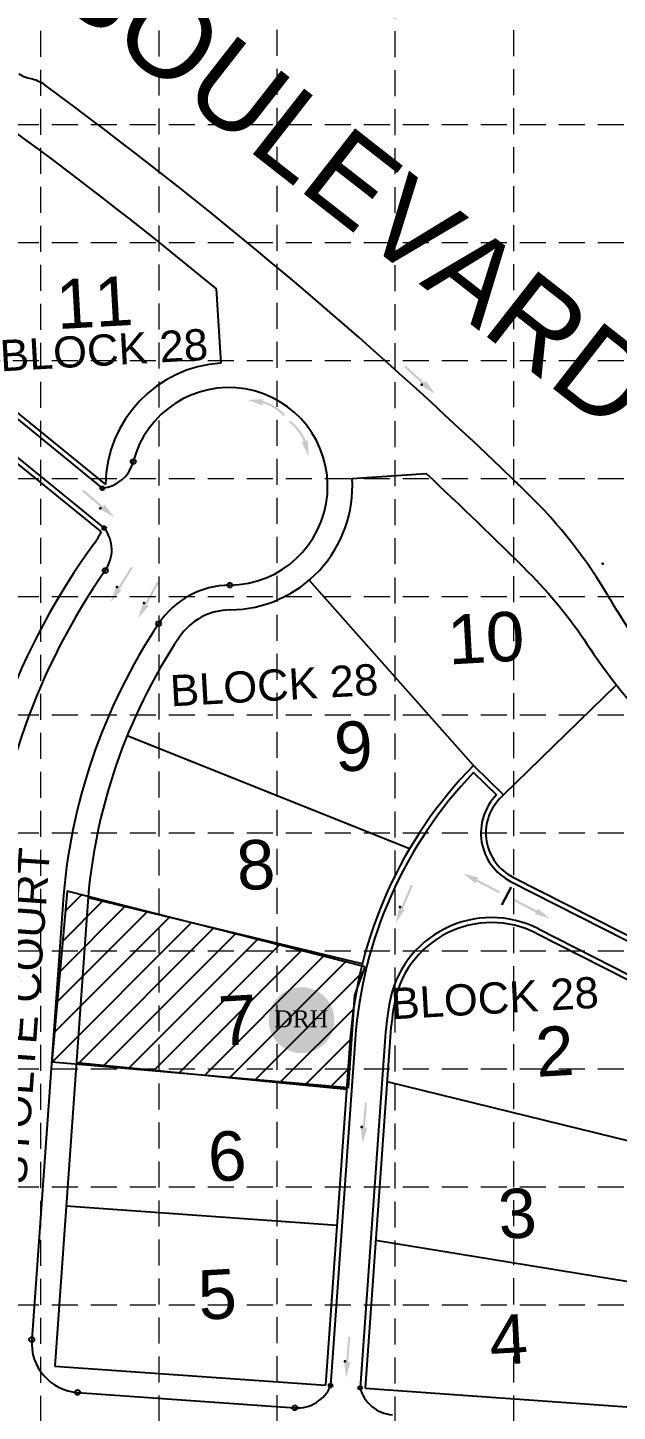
# Model space of a CAD drawing. Header units: feet. Extents: x 7707 to 9528, y 2602 to 5512.
# Drawn here: x 8976 to 9203, y 4470 to 5003 of the extents above; entities that cross this region are included whole.
import ezdxf
from ezdxf.enums import TextEntityAlignment as Align

# ---------------------------------------------------------------- set-up
doc = ezdxf.new("R2010")
doc.units = ezdxf.units.FT
doc.header["$LTSCALE"] = 0.4
doc.header["$MEASUREMENT"] = 0
doc.linetypes.add('HIDDEN', pattern=[0.375, 0.25, -0.125])
for name, color, linetype in [('1 LOT NUMBER', 7, 'Continuous'), ('BASE', 7, 'Continuous'), ('grid', 254, 'HIDDEN'), ('LEGEND', 7, 'Continuous'), ('LOT NUM', 7, 'Continuous'), ('LOTLINE', 7, 'Continuous'), ('PAVING', 7, 'Continuous'), ('ROW', 7, 'Continuous'), ('SODDED LOT', 2, 'Continuous')]:
    doc.layers.add(name, color=color, linetype=linetype)
doc.styles.add('DRHorton', font='dutcheb.ttf')
doc.styles.get("Standard").update_dxf_attribs({"font": 'ARIAL.TTF'})

# ---------------------------------------------------------------- blocks, each defined once
blk = doc.blocks.new('DRHorton')
h = blk.add_hatch(color=1)
h.paths.add_polyline_path([(78.69822540696084, 25.78470422915278, 1), (40.43404856909645, 25.78470422915278, 1)])
h.paths.add_polyline_path([(42.32948281545312, 17.90510793809595), (76.50029822822269, 17.90510793809595), (76.50029822822269, 34.86907338622756), (42.32948281545312, 34.86907338622756)], flags=24)
at = {"layer": 'BASE', "color": 176, "style": 'DRHorton'}
blk.add_text('DRH', height=9.814143575853077, dxfattribs=at).set_placement((59.39083912051757, 21.64263810623019), align=Align.CENTER)

msp = doc.modelspace()

# ---------------------------------------------------------------- hatches: boundary and pattern name
at = {"layer": 'PAVING', "linetype": 'Continuous', "lineweight": 30}
h = msp.add_hatch(color=256, dxfattribs=at)
edge = h.paths.add_edge_path()
edge.add_line((9128.593857817408, 4866.586318816746), (9128.586291293192, 4865.80854887773))
edge.add_line((9128.586291293193, 4865.808548877729), (9121.186380477153, 4872.615988775292))
edge.add_line((9121.186380477151, 4872.615988775293), (9120.636074568169, 4872.012071308592))
edge.add_line((9120.636074568169, 4872.012071308591), (9128.03285488519, 4865.207283127761))
edge.add_line((9128.03285488519, 4865.207283127762), (9127.33678069107, 4865.202718977074))
edge.add_line((9127.33678069107, 4865.202718977074), (9127.33517414728, 4865.202072149057))
edge.add_ellipse((9127.678816784255, 4864.824911850712), major_axis=(-0.391519021418522, 0.3601900451696758), ratio=0.285714285714286, start_angle=342.8173277777778, end_angle=484.7269333333335)
edge.add_line((9127.817271352293, 4864.527786647111), (9127.816665844919, 4864.528853846355))
edge.add_line((9127.816665844919, 4864.528853846356), (9132.554625333354, 4861.63597607309))
edge.add_line((9132.554625333354, 4861.63597607309), (9129.30895261609, 4866.145492022678))
edge.add_line((9129.30895261609, 4866.145492022677), (9129.310541018389, 4866.145206475332))
edge.add_ellipse((9128.99790965322, 4866.265371458012), major_axis=(-0.391519021418522, 0.3601900451696758), ratio=0.2857142857142858, start_angle=234.1684722222222, end_angle=374.4967194444445)
edge.add_line((9128.593094561893, 4866.586091811674), (9128.593857817405, 4866.586318816744))
edge.add_line((9128.593857817408, 4866.586318816746), (9128.593857817408, 4866.586318816746))
h = msp.add_hatch(color=256, dxfattribs=at)
edge = h.paths.add_edge_path()
edge.add_line((9065.614702159226, 4857.501292081153), (9060.364593074759, 4859.321210499172))
edge.add_line((9060.364593074757, 4859.321210499171), (9065.901672107097, 4859.6797255479))
edge.add_line((9065.901672107097, 4859.6797255479), (9065.901822044325, 4859.680748799899))
edge.add_ellipse((9066.185967014613, 4859.517302524217), major_axis=(0.5274407796365105, -0.06949981277997615), ratio=0.285714285714286, start_angle=-17.182672222222322, end_angle=124.7269333333333, ccw=False)
edge.add_line((9066.684000760542, 4859.406385759201), (9066.683824221902, 4859.403738488867))
edge.add_line((9066.683824221902, 4859.403738488867), (9066.119143363374, 4858.998886054102))
edge.add_line((9066.119143363376, 4858.998886054102), (9066.125957825097, 4859.006837025576))
edge.add_arc((9060.858624237422, 4840.326765582291), 19.4085000000007, 403.844547454051, 434.25281689849544, ccw=False)
edge.add_line((9074.856458524308, 4853.771114071238), (9074.267220368294, 4853.205174719521))
edge.add_arc((9060.858624237422, 4840.326765582291), 18.59150000000069, 403.844547454051, 433.9203530096067)
edge.add_line((9066.007974108243, 4858.190921542142), (9066.008526447251, 4858.189690122377))
edge.add_line((9066.008526447253, 4858.189690122377), (9066.44932652362, 4857.552624170159))
edge.add_line((9066.449326523618, 4857.552624170159), (9066.450877527684, 4857.550711327554))
edge.add_ellipse((9065.935258703577, 4857.580275150152), major_axis=(0.5274407796365105, -0.06949981277997615), ratio=0.2857142857142858, start_angle=-125.83152777777792, end_angle=14.496719444444523, ccw=False)
edge.add_line((9065.610393883535, 4857.498783989768), (9065.613290714358, 4857.501069102795))
h = msp.add_hatch(color=256, dxfattribs=at)
edge = h.paths.add_edge_path()
edge.add_line((9081.504624441615, 4842.646264714178), (9083.868386756167, 4837.61734817472))
edge.add_line((9083.868386756165, 4837.617348174721), (9083.640685886056, 4843.161501238578))
edge.add_line((9083.640685886056, 4843.161501238579), (9083.641649274548, 4843.161640353118))
edge.add_ellipse((9083.449139225939, 4843.426957013657), major_axis=(-0.1247542729698816, 0.5171657097834076), ratio=0.285714285714286, start_angle=235.2730666666667, end_angle=377.1826722222223)
edge.add_line((9083.28630140377, 4843.910510510716), (9083.283616065846, 4843.91022662615))
edge.add_line((9083.283616065846, 4843.910226626151), (9082.94072194523, 4843.305952158156))
edge.add_line((9082.94072194523, 4843.305952158156), (9082.947852857618, 4843.313431223306))
edge.add_arc((9064.927695307526, 4836.10483953561), 19.40850000000069, 381.8028585398148, 412.2111279842592)
edge.add_line((9076.820323492004, 4851.442872848), (9076.319703731302, 4850.797219060027))
edge.add_arc((9064.927695307526, 4836.10483953561), 18.59150000000067, 382.1353224287037, 412.21112798425924, ccw=False)
edge.add_line((9082.148936971957, 4843.110031023738), (9082.147691818922, 4843.110619079368))
edge.add_line((9082.147691818922, 4843.110619079369), (9081.46780440484, 4843.48170551293))
edge.add_line((9081.467804404838, 4843.48170551293), (9081.465575197844, 4843.48292411972))
edge.add_ellipse((9081.549369174145, 4842.973301356375), major_axis=(-0.1247542729698816, 0.5171657097834076), ratio=0.2857142857142858, start_angle=345.5032805555555, end_angle=485.8315277777779)
edge.add_line((9081.502604302797, 4842.641652435355), (9081.504571060299, 4842.644774159359))
h = msp.add_hatch(color=256, dxfattribs=at)
edge = h.paths.add_edge_path()
edge.add_line((9005.013152023, 4819.069167872814), (9005.036396390422, 4818.291852392619))
edge.add_line((9005.03639639042, 4818.29185239262), (8997.37065263115, 4824.798436131822))
edge.add_line((8997.37065263115, 4824.798436131821), (8996.84492597214, 4824.173166916466))
edge.add_line((8996.84492597214, 4824.173166916466), (9004.507627376799, 4817.669066683317))
edge.add_line((9004.507627376803, 4817.669066683318), (9003.81190647653, 4817.636325939226))
edge.add_line((9003.811906476529, 4817.636325939226), (9003.81051957869, 4817.635889409014))
edge.add_ellipse((9004.168940862015, 4817.272744388552), major_axis=(-0.4055822387364496, 0.3442775441063443), ratio=0.2857142857142858, start_angle=342.8173277777778, end_angle=484.7269333333335)
edge.add_line((9004.319143368179, 4816.981381644484), (9004.31842016045, 4816.98226236038))
edge.add_line((9004.318420160453, 4816.982262360381), (9009.168411455981, 4814.281134978163))
edge.add_line((9009.168411455981, 4814.281134978162), (9005.745207402157, 4818.657318873169))
edge.add_line((9005.745207402155, 4818.657318873171), (9005.746672081597, 4818.657109069754))
edge.add_ellipse((9005.429494034373, 4818.764701201533), major_axis=(-0.4055822387364496, 0.3442775441063443), ratio=0.2857142857142856, start_angle=234.1684722222222, end_angle=374.4967194444445)
edge.add_line((9005.012201553654, 4819.069009857078), (9005.013152023, 4819.069167872814))
edge.add_line((9005.013152023, 4819.069167872814), (9005.013152023, 4819.069167872814))
h = msp.add_hatch(color=256, dxfattribs=at)
edge = h.paths.add_edge_path()
edge.add_line((9011.784907435525, 4786.448460994301), (9011.019984276765, 4786.308248825036))
edge.add_line((9011.019984276762, 4786.308248825037), (9016.295328582128, 4794.867978784426))
edge.add_line((9016.295328582128, 4794.867978784427), (9015.5978952686, 4795.293529955636))
edge.add_line((9015.5978952686, 4795.293529955636), (9010.324508558457, 4786.736978426982))
edge.add_line((9010.324508558459, 4786.736978426983), (9010.187213870315, 4787.419606252827))
edge.add_line((9010.187213870313, 4787.419606252826), (9010.186565060663, 4787.421041276116))
edge.add_ellipse((9009.881671882617, 4787.011919888651), major_axis=(0.2791243353528864, 0.4528947183494862), ratio=0.285714285714286, start_angle=342.8173277777778, end_angle=484.7269333333335)
edge.add_line((9009.616314699568, 4786.819465680172), (9009.617100688447, 4786.820260841638))
edge.add_line((9009.617100688449, 4786.820260841638), (9007.678875037365, 4781.618279450818))
edge.add_line((9007.678875037365, 4781.618279450817), (9011.48811702564, 4785.662700161088))
edge.add_line((9011.48811702564, 4785.662700161089), (9011.488289569317, 4785.661186173875))
edge.add_ellipse((9011.546781272238, 4785.990969007418), major_axis=(0.2791243353528864, 0.4528947183494862), ratio=0.2857142857142858, start_angle=234.1684722222222, end_angle=374.4967194444445)
edge.add_line((9011.784627218209, 4786.449407789247), (9011.784907435524, 4786.448460994303))
edge.add_line((9011.784907435525, 4786.448460994301), (9011.784907435525, 4786.448460994301))
h = msp.add_hatch(color=256, dxfattribs=at)
edge = h.paths.add_edge_path()
edge.add_line((9022.183392990357, 4780.412513133469), (9021.425364804927, 4780.237961668076))
edge.add_line((9021.425364804927, 4780.237961668076), (9026.312371291446, 4789.025616641769))
edge.add_line((9026.312371291446, 4789.025616641769), (9025.596538809768, 4789.419307591925))
edge.add_line((9025.59653880977, 4789.419307591925), (9020.711513180619, 4780.635230261537))
edge.add_line((9020.711513180617, 4780.635230261538), (9020.54386393948, 4781.311066899635))
edge.add_line((9020.543863939482, 4781.311066899634), (9020.543016632764, 4781.312431767706))
edge.add_ellipse((9020.25674080532, 4780.890073707797), major_axis=(0.2585735645806706, 0.4649341398823265), ratio=0.2857142857142858, start_angle=342.8173277777778, end_angle=484.7269333333335)
edge.add_line((9020.000263577427, 4780.685935281796), (9020.000886233494, 4780.686919424456))
edge.add_line((9020.000886233494, 4780.686919424455), (9018.297611450684, 4775.403304199496))
edge.add_line((9018.297611450684, 4775.403304199497), (9021.921880681139, 4779.614258631412))
edge.add_line((9021.92188068114, 4779.614258631411), (9021.922205749475, 4779.612604021226))
edge.add_ellipse((9021.965878133491, 4779.944674387711), major_axis=(0.2585735645806706, 0.4649341398823265), ratio=0.2857142857142855, start_angle=234.1684722222222, end_angle=374.4967194444445)
edge.add_line((9022.182966529499, 4780.413299461701), (9022.183392990359, 4780.412513133469))
edge.add_line((9022.183392990357, 4780.412513133469), (9022.183392990357, 4780.412513133469))
h = msp.add_hatch(color=256, dxfattribs=at)
edge = h.paths.add_edge_path()
edge.add_line((9148.433442459122, 4673.620358194352), (9148.197018658271, 4674.278275999028))
edge.add_line((9148.197018658271, 4674.27827599903), (9157.12663354784, 4669.656300510098))
edge.add_line((9157.126633547841, 4669.656300510098), (9157.50335898103, 4670.381303112606))
edge.add_line((9157.50335898103, 4670.381303112605), (9148.573785176846, 4675.003364257781))
edge.add_line((9148.573785176844, 4675.00336425778), (9149.3020276828, 4675.275912200722))
edge.add_line((9149.3020276828, 4675.275912200723), (9149.304151353157, 4675.276532097192))
edge.add_ellipse((9148.864212187838, 4675.547069259923), major_axis=(0.4724708674494326, -0.2445308072930489), ratio=0.2857142857142859, start_angle=345.5032805555555, end_angle=485.8315277777779)
edge.add_line((9148.644269149401, 4675.799661941364), (9148.643862549383, 4675.797694001997))
edge.add_line((9148.643862549381, 4675.797694001998), (9143.29474936829, 4677.304942076106))
edge.add_line((9143.294749368291, 4677.304942076105), (9147.636206260242, 4673.841655882838))
edge.add_line((9147.636206260242, 4673.841655882839), (9147.635883775272, 4673.842863399837))
edge.add_ellipse((9147.962455498984, 4673.814508995791), major_axis=(0.4724708674494326, -0.2445308072930489), ratio=0.285714285714286, start_angle=235.2730666666667, end_angle=377.1826722222223)
edge.add_line((9148.434478664842, 4673.620771273245), (9148.433442459123, 4673.620358194353))
edge.add_line((9148.433442459122, 4673.620358194352), (9148.433442459122, 4673.620358194352))
edge.add_line((9148.433442459122, 4673.620358194352), (9148.433442459122, 4673.620358194352))
h = msp.add_hatch(color=256, dxfattribs=at)
edge = h.paths.add_edge_path()
edge.add_line((9120.765475357835, 4663.615658482946), (9120.030025076278, 4663.362573499181))
edge.add_line((9120.030025076278, 4663.362573499182), (9123.96838352467, 4672.613993101493))
edge.add_line((9123.96838352467, 4672.613993101493), (9123.215070206343, 4672.930423894808))
edge.add_line((9123.215070206345, 4672.930423894808), (9119.278210947494, 4663.682799494164))
edge.add_line((9119.278210947497, 4663.682799494165), (9119.040823195935, 4664.337113395312))
edge.add_line((9119.040823195934, 4664.337113395311), (9119.039809011036, 4664.338473743736))
edge.add_ellipse((9118.799405335487, 4663.888422398188), major_axis=(0.2083891345515914, 0.4894874549984486), ratio=0.285714285714286, start_angle=342.8173277777778, end_angle=484.7269333333335)
edge.add_line((9118.565750813636, 4663.658512386244), (9118.566560621943, 4663.6595091579))
edge.add_line((9118.56656062194, 4663.6595091579), (9117.426123620811, 4658.226497939138))
edge.add_line((9117.426123620813, 4658.226497939138), (9120.5893177509, 4662.794306924025))
edge.add_line((9120.589317750899, 4662.794306924025), (9120.589657012079, 4662.792657502061))
edge.add_ellipse((9120.598263693133, 4663.127476727208), major_axis=(0.2083891345515914, 0.4894874549984486), ratio=0.2857142857142856, start_angle=234.1684722222222, end_angle=374.4967194444445)
edge.add_line((9120.765009347102, 4663.616284131271), (9120.765475357835, 4663.615658482947))
edge.add_line((9120.765475357835, 4663.615658482946), (9120.765475357835, 4663.615658482946))
h = msp.add_hatch(color=256, dxfattribs=at)
edge = h.paths.add_edge_path()
edge.add_line((9170.76341923658, 4662.01937169922), (9171.43743557353, 4662.204348114507))
edge.add_line((9171.43743557353, 4662.204348114507), (9162.522036967352, 4666.853326233514))
edge.add_line((9162.522036967348, 4666.853326233513), (9162.89880348592, 4667.578414492266))
edge.add_line((9162.898803485921, 4667.578414492265), (9171.8142020921, 4662.929436373258))
edge.add_line((9171.814202092102, 4662.929436373257), (9171.618460317097, 4663.682054389975))
edge.add_line((9171.618460317095, 4663.682054389976), (9171.617880729116, 4663.684021290743))
edge.add_ellipse((9172.092167001312, 4663.479596836227), major_axis=(-0.4717108163876607, 0.2459937844879374), ratio=0.2857142857142856, start_angle=-125.83152777777792, end_angle=14.496719444444523, ccw=False)
edge.add_line((9172.425290473766, 4663.444858457209), (9172.423758875608, 4663.443297725872))
edge.add_line((9172.423758875608, 4663.443297725873), (9176.73224542461, 4659.933240261447))
edge.add_line((9176.73224542461, 4659.933240261447), (9171.40272627032, 4661.494518518207))
edge.add_line((9171.40272627032, 4661.494518518208), (9171.403962775492, 4661.494783757077))
edge.add_ellipse((9171.193009901, 4661.745686024307), major_axis=(-0.4717108163876607, 0.2459937844879374), ratio=0.2857142857142857, start_angle=-17.182672222222322, end_angle=124.7269333333333, ccw=False)
edge.add_line((9170.763115820697, 4662.020515524111), (9170.763419236579, 4662.01937169922))
edge.add_line((9170.76341923658, 4662.01937169922), (9170.76341923658, 4662.01937169922))
edge.add_line((9170.76341923658, 4662.01937169922), (9170.76341923658, 4662.01937169922))
h = msp.add_hatch(color=256, dxfattribs=at)
edge = h.paths.add_edge_path()
edge.add_line((9106.149317022586, 4579.647296704148), (9105.532256428138, 4579.173938931524))
edge.add_line((9105.532256428136, 4579.173938931524), (9106.330920259279, 4589.196989397229))
edge.add_line((9106.330920259283, 4589.196989397227), (9105.516141663513, 4589.258004422638))
edge.add_line((9105.51614166351, 4589.258004422638), (9104.717633113189, 4579.238959002236))
edge.add_line((9104.717633113189, 4579.238959002236), (9104.284854624362, 4579.78418052548))
edge.add_line((9104.284854624364, 4579.784180525479), (9104.283497107166, 4579.785121141147))
edge.add_ellipse((9104.19835317271, 4579.282039983409), major_axis=(0.04226873080411221, 0.5303181633663223), ratio=0.285714285714286, start_angle=342.8173277777778, end_angle=484.7269333333335)
edge.add_line((9104.049743844203, 4578.989861413598), (9104.05021043569, 4578.991033290366))
edge.add_line((9104.050210435687, 4578.991033290366), (9104.692975501419, 4573.476987012094))
edge.add_line((9104.69297550142, 4573.476987012093), (9106.24299610856, 4578.812580836036))
edge.add_line((9106.242996108558, 4578.812580836036), (9106.243813549563, 4578.811090308827))
edge.add_ellipse((9106.145714654382, 4579.131331772804), major_axis=(0.04226873080411221, 0.5303181633663223), ratio=0.2857142857142856, start_angle=234.1684722222222, end_angle=374.4967194444445)
edge.add_line((9106.14870858464, 4579.647788767883), (9106.149317022586, 4579.647296704149))
edge.add_line((9106.149317022586, 4579.647296704148), (9106.149317022586, 4579.647296704148))
h = msp.add_hatch(color=256, dxfattribs=at)
edge = h.paths.add_edge_path()
edge.add_line((9099.737249136624, 4489.51841441696), (9099.120188542176, 4489.045056644336))
edge.add_line((9099.120188542176, 4489.045056644336), (9099.91885237332, 4499.068107110041))
edge.add_line((9099.91885237332, 4499.068107110039), (9099.10407377755, 4499.12912213545))
edge.add_line((9099.10407377755, 4499.12912213545), (9098.305565227229, 4489.110076715047))
edge.add_line((9098.305565227229, 4489.110076715047), (9097.872786738402, 4489.655298238292))
edge.add_line((9097.872786738404, 4489.655298238291), (9097.871429221206, 4489.656238853959))
edge.add_ellipse((9097.78628528675, 4489.153157696221), major_axis=(0.04226873080411221, 0.5303181633663223), ratio=0.285714285714286, start_angle=342.8173277777778, end_angle=484.7269333333335)
edge.add_line((9097.637675958244, 4488.860979126408), (9097.63814254973, 4488.862151003176))
edge.add_line((9097.638142549727, 4488.862151003177), (9098.280907615459, 4483.348104724906))
edge.add_line((9098.280907615457, 4483.348104724906), (9099.830928222596, 4488.683698548849))
edge.add_line((9099.830928222598, 4488.683698548848), (9099.831745663603, 4488.682208021639))
edge.add_ellipse((9099.733646768422, 4489.002449485617), major_axis=(0.04226873080411221, 0.5303181633663223), ratio=0.2857142857142856, start_angle=234.1684722222222, end_angle=374.4967194444445)
edge.add_line((9099.736640698677, 4489.518906480693), (9099.737249136622, 4489.518414416959))
edge.add_line((9099.737249136624, 4489.51841441696), (9099.737249136624, 4489.51841441696))
at = {"layer": 'SODDED LOT'}
h = msp.add_hatch(dxfattribs=at)
h.set_pattern_fill('ANSI31', color=256, scale=60, style=0)
h.set_pattern_definition([(45, (0, 0), (-5.303300858899106, 5.303300858899107), [])])
edge = h.paths.add_edge_path()
edge.add_line((8511.590008137951, 3563.256800619977), (8499.512452998933, 3556.671582073823))
edge.add_line((8499.512452998933, 3556.671582073823), (8500.06143624194, 3482.039084762042))
edge.add_arc((8452.011128836071, 3481.685635332674), 48.05160734353858, -77.10957300983142, 0.4214498601292007, ccw=False)
edge.add_line((8462.73082974125, 3434.845001468462), (8543.979790853962, 3437.04007431718))
edge.add_line((8543.979790853962, 3437.04007431718), (8557.155299777805, 3438.137614150768))
edge.add_line((8557.155299777805, 3438.137614150768), (8553.861413020957, 3544.049908079852))
edge.add_line((8553.861413020957, 3544.049908079852), (8547.273664909626, 3558.866654922541))
edge.add_line((8547.273664909626, 3558.866654922541), (8536.843059499628, 3563.805570536771))
edge.add_line((8536.843059499628, 3563.805570536771), (8511.590008137951, 3563.256800619977))
h.paths.add_polyline_path([(8440.771652435236, 3561.610497688053), (8445.712476219916, 3447.466675462434), (8457.241035414743, 3448.564215296021), (8471.514498123415, 3456.246966857305), (8486.33694407509, 3474.356326382299), (8486.885927318097, 3510.575038613832), (8486.33694407509, 3554.476509225105), (8479.749195963763, 3561.610497688053), (8462.181859199427, 3561.610497688053)])
h.paths.add_polyline_path([(8365.561468892029, 3558.866654922541), (8369.953309433706, 3445.271602613715), (8407.283915934397, 3448.564215296021), (8403.441058635726, 3558.317885005747)])
h.paths.add_polyline_path([(8253.02069154931, 3554.476509225105), (8255.21661182015, 3440.332686999486), (8330.426795363357, 3443.625299681792), (8326.034954821684, 3557.769115088954)])
h.paths.add_polyline_path([(8137.186027449748, 3551.1838965428), (8212.396210992956, 3553.927739308312), (8214.043148020788, 3439.235147165898), (8141.577867991423, 3437.04007431718)])
h.paths.add_polyline_path([(7991.157500905009, 3556.671582073823), (7980.177912252003, 3545.147441094983), (7980.177912252003, 3467.222337919352), (7992.255454689836, 3447.466675462434), (8007.626883884518, 3435.393771385256), (8035.075855517031, 3433.198698536538), (8102.600324462898, 3435.393771385256), (8100.40440419206, 3549.537593610875), (8057.035032823042, 3548.440053777288), (8021.900346593188, 3551.732666459593)])
h.paths.add_polyline_path([(8117.087306762948, 3695.26762029795), (8076.595477364305, 3693.604216674559), (8040.54109845634, 3695.26762029795), (8002.822674026723, 3700.257844805038), (7966.768295118755, 3711.901704261061), (7935.706065476928, 3722.436623422519), (7906.307881356749, 3736.852833614956), (7894.104863929729, 3734.634953025824), (7872.472234044712, 3686.39611157834), (7859.714530543414, 3642.593024490661), (7855.831753425832, 3620.41424587318), (7857.495798947483, 3611.542730335113), (7864.70667980955, 3604.334632057351), (7881.34716042843, 3599.344407550264), (8032.220858146899, 3581.601383292588), (8063.837773863007, 3579.93797285074), (8119.306038358877, 3581.046913145305)])
h.paths.add_polyline_path([(8381.660752093227, 3717.540636816851), (8306.56109424654, 3714.739491734319), (8284.703729625347, 3712.49857157722), (8262.846365004152, 3704.655354436597), (8238.18676372799, 3697.372369039865), (8231.461423698667, 3698.492825709186), (8233.70320794217, 3584.205952244742), (8385.583868168764, 3589.248017484374)])
h.paths.add_polyline_path([(8457.88131476285, 3706.896274593697), (8497.112475518228, 3708.016731263019), (8499.35425976173, 3592.049169385364), (8461.243978426919, 3591.488937641474)])
edge = h.paths.add_edge_path()
edge.add_line((8822.805678434655, 3572.716469485489), (8675.009820346193, 3568.188065924867))
edge.add_line((8675.009820346193, 3568.188065924867), (8664.250724234163, 3560.263368216849))
edge.add_line((8664.250724234163, 3560.263368216849), (8666.51580244772, 3490.073170984094))
edge.add_arc((8704.23792639932, 3491.290485716072), 37.74176056540794, 181.8483264730394, 288.7143174353984)
edge.add_line((8716.347358030598, 3455.54412707433), (8824.504487094826, 3459.506475928338))
edge.add_line((8824.504487094826, 3459.506475928338), (8822.805678434655, 3572.716469485489))
h.paths.add_polyline_path([(8643.768465917186, 3712.109769492364), (8757.984542029903, 3715.37182866651), (8760.432034637095, 3601.199668931427), (8647.84761602878, 3597.93760975728)])
h.paths.add_polyline_path([(8911.360410949394, 3721.080439039725), (9023.128994454917, 3721.895953833262), (9030.471459575307, 3610.985853272324), (8913.807890855402, 3605.277249717568)])
h.paths.add_polyline_path([(9045.156377114905, 3997.540158602387), (9096.553607555274, 4005.695313356211), (9109.606880291652, 3897.231763994342), (9058.209637150103, 3886.630064859908)])
h.paths.add_polyline_path([(8295.910631354724, 4788.162584252108), (8286.08302732003, 4739.043439027708), (8183.182194029697, 4747.711525885587), (8181.447910964752, 4785.851093059649), (8182.604099674715, 4797.408542203488)])
h.paths.add_polyline_path([(8909.107589377658, 4064.130953475064), (8916.700890165775, 4182.07386340777), (8813.315125699493, 4189.080367170418), (8805.137722896725, 4072.305213546867)])
h.paths.add_polyline_path([(9113.5615080028, 4311.817027756697), (9150.81180492189, 4309.334631926433), (9141.706174245875, 4195.144321457423), (9104.869783486076, 4197.626717287687)])
h.paths.add_polyline_path([(8960.4214238489, 4322.574085445784), (8998.913388441131, 4320.091689615519), (8991.463331597552, 4205.901379146511), (8953.385247762242, 4208.383774976775)])
h.paths.add_polyline_path([(8779.948482279626, 4454.801738891434), (8856.87681838507, 4449.174997737695), (8848.433465506525, 4343.204753738124), (8772.912344296521, 4348.831488073407)])
h.paths.add_polyline_path([(9083.677224197818, 4442.560698470206), (9121.901574859272, 4439.902638718786), (9114.256707267217, 4324.609170007192), (9075.36758937638, 4327.26722975861)])
h.paths.add_polyline_path([(8960.023648192317, 4655.593632915163), (8846.29497998628, 4664.290841405122), (8837.856910799961, 4560.362936805763), (8952.613790593678, 4551.327191899807)])
h.paths.add_polyline_path([(9105.683306973518, 4641.386326624304), (8991.086284272009, 4670.518329577351), (8985.15885797593, 4604.84788328262), (9099.261918960212, 4594.972629431106), (9101.7316894428, 4630.523548751329)])
h.paths.add_polyline_path([(8767.14694699498, 4885.327690397593), (8781.980569987903, 4913.500725029284), (8800.52258285258, 4929.070038665661), (8818.32292282338, 4957.243073297352), (8906.582949783493, 4904.603981198383), (8885.074207239759, 4872.723962583821), (8868.01554016284, 4837.878364965112), (8856.890332444033, 4805.256955008741), (8750.088292619243, 4844.55092795213)])
h.paths.add_polyline_path([(8093.948888099399, 4378.376300900247), (8129.700839133336, 4350.006806051955), (8197.518959435616, 4443.58930369824), (8171.350013049615, 4466.432275081459)])
h.paths.add_polyline_path([(7911.816321020243, 4363.194084734345), (8000.022558469353, 4434.797107276534), (8034.357857628706, 4395.445034256594), (8071.653116736453, 4360.235283276974), (7994.398665050246, 4270.583571844825), (7947.335611779664, 4315.853247779505)])
h.paths.add_polyline_path([(8028.995608584258, 4444.43514017238), (8118.817627058724, 4516.821951225254), (8094.447320633125, 4553.71138830483), (8081.914008936056, 4555.799465918102), (7999.751223091885, 4508.469627135248), (7996.966044125999, 4490.372922667415)])
h.paths.add_polyline_path([(8300.439403352866, 4842.915814109001), (8186.598088352709, 4850.525376347237), (8182.791848565309, 4798.296107637667), (8296.979181900362, 4791.032432112639)])
h.paths.add_polyline_path([(8201.652343599624, 5015.054592725328), (8316.592628479266, 4996.896378952184), (8302.444285126654, 4895.45458624244), (8190.098623360806, 4904.952956672849)])
h.paths.add_polyline_path([(8154.454949913957, 4824.022120596721), (8038.856400810747, 4829.299831728335), (8039.134277297581, 4768.467258325807), (8151.954023428892, 4772.911651671293)])
h.paths.add_polyline_path([(8162.031269220085, 4929.25667348497), (8048.419388393903, 4937.785513803323), (8043.030682784775, 4884.816940199946), (8157.540676978751, 4875.839220367507)])
h.paths.add_polyline_path([(8196.797722745567, 5133.791962054742), (8086.063421993308, 5164.327612673396), (8073.335337651316, 5109.29982398744), (8184.706056591974, 5083.217287521442)])

# ---------------------------------------------------------------- linework, layer by layer
at = {"layer": 'grid', "color": 252, "linetype": 'HIDDEN', "lineweight": 0, "ltscale": 100}
for p, q in [((9163.056354817305, 2831.567408183448), (9162.709925091358, 5465.72219267372)), ((8980.91237527472, 2831.368122947017), (8980.91237527472, 5464.704293854418)), ((9026.526396897143, 2831.471369270316), (9026.311634648766, 5464.704293854418)), ((9071.877554332332, 2831.692492508747), (9071.710894022688, 5464.704293854418)), ((9117.241951910139, 2831.147607451137), (9117.11015339661, 5464.704293854418)), ((7755.132372178454, 4965.312440741029), (9480.30422838811, 4965.312440741029)), ((7755.132372178454, 4919.913181367107), (9480.30422838811, 4919.913181367107)), ((7755.132372178454, 4874.513921993061), (9480.30422838811, 4874.513921993061)), ((7755.132372178454, 4829.114662619262), (9480.30422838811, 4829.114662619262)), ((7755.132372178454, 4783.715403245216), (9480.30422838811, 4783.715403245216)), ((7755.132372178454, 4738.316143871418), (9480.30422838811, 4738.316143871418)), ((7755.132372178454, 4692.916884497373), (9480.30422838811, 4692.916884497373)), ((7755.132372178454, 4647.51762512345), (9480.30422838811, 4647.51762512345)), ((7755.132372178454, 4602.118365749528), (9480.30422838811, 4602.118365749528)), ((7755.132372178454, 4556.719106375484), (9480.30422838811, 4556.719106375484)), ((7755.132372178454, 4511.319847001684), (9480.30422838811, 4511.319847001684))]:
    msp.add_line(p, q, dxfattribs=at)
at = {"layer": 'LOTLINE'}
for p, q in [((9147.272073470249, 4718.78322853693), (9084.052913453508, 4790.001998257927)), ((9158.808593591526, 4707.481489459882), (9202.270292205394, 4749.812244799026)), ((9122.697390376587, 4686.725675556765), (9014.051714356629, 4730.139539007328)), ((9104.54202404984, 4642.489038841062), (8999.056282796219, 4667.955035585544)), ((9098.54460069341, 4594.150530622534), (8994.510247736385, 4604.409062735296)), ((9114.00451213822, 4597.264218344018), (9220.679998965245, 4571.039061329702)), ((8990.600199105551, 4549.448022230801), (9094.836667889758, 4542.032246137336)), ((9109.661283094214, 4536.215549884195), (9213.223690007271, 4519.323805977092))]:
    msp.add_line(p, q, dxfattribs=at)
at = {"layer": 'PAVING'}
for p, q in [((8949.136693169487, 4870.385500087998), (9004.533212491458, 4825.389433203489)), ((8947.039464342022, 4857.402185006153), (9005.267406932722, 4810.106282099207)), ((9147.307465884262, 4716.088733987037), (9156.131345824273, 4707.444483032394)), ((9161.596792010521, 4674.204684379356), (9244.17166266914, 4632.191345784688)), ((8989.322869550402, 4665.364802979568), (8977.416242117077, 4498.003898492214)), ((9172.332950734308, 4655.95150569145), (9239.00209738341, 4622.030853927854)), ((9101.826486524813, 4613.507300566911), (9092.349884928935, 4480.303114613338)), ((9113.19774567595, 4612.698310278412), (9103.721144079913, 4479.494124327735)), ((8995.020023558618, 4477.703482760668), (9078.613893810469, 4471.756328781485))]:
    msp.add_line(p, q, dxfattribs=at)
at = {"layer": 'PAVING', "linetype": 'Continuous', "lineweight": 30}
msp.add_line((9161.780503020116, 4671.979001063899), (9158.2429068879, 4665.252366373952), dxfattribs=at)
at = {"layer": 'PAVING'}
for centre, radius in [((9016.433371810352, 4835.64394947863), 0.9500000000000339), ((9004.533212490449, 4825.389433203882), 0.7125000000000254), ((9005.267406932722, 4810.106282099207), 0.7125000000000254), ((9005.678880027132, 4793.763263066518), 0.9500000000000339), ((9053.58828227771, 4788.141341047005), 0.9500000000000339), ((9026.23736677825, 4773.332741895318), 0.9500000000000339), ((8977.416242115954, 4498.003898493274), 0.9500000000000339), ((9092.349884927986, 4480.303114613514), 0.7125000000000254), ((8995.020023558363, 4477.703482760389), 0.9500000000000339), ((9103.721144080568, 4479.494124326378), 0.7125000000000254), ((9078.613893811038, 4471.756328782847), 0.9500000000000339)]:
    msp.add_circle(centre, radius, dxfattribs=at)
for centre, radius, start, end in [((8979.474403729993, 4995.567749605574), 12.82499999998099, 236.948053791217, 258.8333260134417), ((7933.717718336877, 3552.45590483372), 1771.750000000063, 46.05555656900071, 53.72091768011275), ((9053.225592922001, 4826.139610171156), 38.00000000000136, 270.5468653914762, 165.5157304014924), ((9003.096191657378, 4839.089272477586), 13.77500000000049, 275.9880439462876, 345.5157304014924), ((7933.717718336877, 3552.45590483372), 1771.750000000063, 45.84648712455294, 46.05555656900071), ((9035.538229164855, 4687.323573074804), 190.0000000000068, 30.19083237647139, 45.84648584379593), ((8994.389062499158, 4801.655705349171), 13.77500000000049, 325.043520150668, 37.84097653590352), ((9212.010027954117, 4649.522076524196), 251.750000000009, 145.0435201507537, 175.930638481691), ((9053.905635463969, 4754.892855563374), 33.25000000000119, 90.54686539147612, 146.3179990636537), ((9363.993234312602, 4878.418600727027), 190.000000000007, 210.1908323764714, 222.8326135803719), ((9212.010027954117, 4649.522076524196), 223.250000000008, 146.3179990636537, 175.9306384816084), ((9266.709744237192, 4601.776941401953), 165.3000000000059, 136.2477521785753, 175.930638481691), ((9171.074328363879, 4692.832252783237), 20.90000000000074, 135.6411701157414, 243.0334244527599), ((9154.23947223933, 4620.389784192086), 39.90000000000143, 63.03342445267099, 170.6032180387873), ((9266.709744237192, 4601.776941401953), 153.9000000000055, 170.6032180387873, 175.9306384816084), ((8996.368340703602, 4496.655581348035), 19.00000000000068, 175.9306384816084, 265.9306384816084), ((9201.051005450188, 4482.093756179493), 19.00000000000068, 265.9306384816084, 355.9306384816085), ((9079.591423741334, 4485.496600258892), 13.77500000000049, 265.9306384816084, 337.8506258572067), ((9117.086347982577, 4482.82908304543), 13.77500000000049, 194.0106511060098, 265.9306384816084)]:
    msp.add_arc(centre, radius, start, end, dxfattribs=at)
at = {"layer": 'PAVING', "extrusion": (0, 0, -1)}
msp.add_arc((-8974.506928815266, 4970.403356249672), 12.82500000000046, 101.1666739865583, 126.2790850976681, dxfattribs=at)
at = {"layer": 'PAVING', "linetype": 'Continuous', "lineweight": 30}
for p in [(9127.336780691097, 4865.202718977071), (9003.811906476521, 4817.636325939242), (9196.993844742598, 4796.425457473315), (9010.187213870331, 4787.419606252812), (9020.543863939498, 4781.311066899627), (9119.040823195932, 4664.337113395299), (9104.284854624362, 4579.784180525467), (9097.872786738402, 4489.655298238278)]:
    msp.add_point(p, dxfattribs=at)
at = {"layer": 'ROW'}
for p, q in [((8950.334789747269, 4871.860217158392), (9005.731113583679, 4826.864242284069)), ((8945.841558872513, 4855.927436750031), (9004.069541831479, 4808.631515691437)), ((9147.272073470249, 4718.78322853693), (9158.808593591526, 4707.481489459882)), ((9162.458383072735, 4675.898085304445), (9245.076370161672, 4633.862826998133)), ((8998.798915278763, 4664.690605329133), (8986.218114916901, 4487.853669745777)), ((9171.471392038902, 4654.258078019282), (9238.183600272534, 4620.31548503649)), ((9099.931251809106, 4613.642137370889), (9090.454678551127, 4480.437898988484)), ((9115.09294270606, 4612.56347511766), (9105.616364111906, 4479.35933158527)), ((8986.218114916901, 4487.853669745777), (9090.454678551127, 4480.437898988484)), ((9105.616364111906, 4479.35933158527), (9209.85292774613, 4471.943560827978))]:
    msp.add_line(p, q, dxfattribs=at)
at = {"layer": 'ROW', "flags": 128}
for points in [[(8863.141179157341, 5013.224481241681), (8888.990065008351, 5019.175845487011, -0.02826676000837711), (9048.33432924188, 4902.064163300533), (9050.171845710125, 4873.541346721429)], [(9100.627329470859, 4829.193357380373), (9129.150146048494, 4831.030873852245, -0.007765250408980202), (9168.280183261022, 4793.289560415982, -0.05219946999311738), (9191.082520819571, 4765.300185849812, 0.04208660110949595), (9212.466237368693, 4737.94276713931, -0.01122974056055837), (9264.407186735281, 4679.328752282723), (9264.72096215609, 4664.542811945266)]]:
    msp.add_lwpolyline(points, format="xyb", dxfattribs=at)
at = {"layer": 'ROW'}
for centre, radius, start, end in [((9053.225592922001, 4826.139610171156), 47.5000000000017, 93.68607626377928, 179.1259121245507), ((9053.225592922001, 4826.139610171156), 47.5000000000017, 270.546864902331, 3.68605427909284), ((8982.401947337772, 4818.356697724006), 23.75000000000085, 323.672339902333, 335.8276704578816), ((9212.010027954117, 4649.522076524196), 261.2500000000093, 143.672339902333, 175.9306371245557), ((9053.905635463969, 4754.892855563374), 23.75000000000085, 90.54686490233102, 146.3179982356658), ((9212.010027954117, 4649.522076524196), 213.7500000000076, 146.3179982356658, 175.9306371245557), ((9266.709744237192, 4601.776941401953), 167.200000000006, 135.5891649023274, 175.9306371245557), ((9171.074328363879, 4692.832252783237), 19.00000000000068, 136.4053621245511, 243.0334260134413), ((9266.709744237192, 4601.776941401953), 151.0500000000054, 135.5891649023274, 136.4053621245511), ((9154.23947223933, 4620.389784192086), 38.00000000000136, 63.03342323566424, 170.6032176801049), ((9266.709744237192, 4601.776941401953), 152.0000000000054, 170.6032176801049, 175.9306371245557)]:
    msp.add_arc(centre, radius, start, end, dxfattribs=at)
at = {"layer": 'SODDED LOT'}
msp.add_lwpolyline([(9105.683306973518, 4641.386326624304), (8991.086284272009, 4670.518329577351), (8985.15885797593, 4604.84788328262), (9099.261918960212, 4594.972629431106), (9101.7316894428, 4630.523548751329)], close=True, dxfattribs=at)

# ---------------------------------------------------------------- block references
at = {"layer": 'LEGEND', "xscale": 0.6614999999960673, "yscale": 0.6614999999962947, "zscale": 0.6614999999961506}
msp.add_blockref('DRHorton', (9041.761287697464, 4603.800865559473), dxfattribs=at)

# ---------------------------------------------------------------- texts
at = {"layer": '1 LOT NUMBER'}
for s, p in [('11', (8986.779388792129, 4896.0715183908)), ('10', (9137.329865207008, 4767.092472613462)), ('9', (9093.80213962982, 4725.818642190934)), ('8', (9056.193827934756, 4680.22146596186)), ('7', (9049.270871815961, 4620.465194055272)), ('2', (9171.170191178238, 4608.524876100486)), ('6', (9045.161652520725, 4568.169999909869)), ('3', (9156.784865524289, 4546.135679301842)), ('5', (9041.396704317065, 4515.04914500421)), ('4', (9153.392294583484, 4497.669970430561))]:
    msp.add_text(s, height=19, rotation=3.220012124553015, dxfattribs=at).set_placement(p, align=Align.MIDDLE_LEFT)
at = {"layer": 'LOT NUM', "color": 7}
for s, height, rotation, p in [('MAGNOLIA BOULEVARD', 31.97928038740402, 321.9952874704692, (8797.599757497348, 5181.191741557578)), ('BLOCK 28', 12, 3.220012124553015, (8965.144364974096, 4876.323275625366)), ('BLOCK 28', 12, 3.220012124553015, (9030.61012842226, 4747.481254726234)), ('STOLTE COURT', 12, 85.90446768010793, (8969.234754109973, 4557.91754480931)), ('BLOCK 28', 12, 3.220012124553015, (9115.444867602078, 4627.134099454219))]:
    msp.add_text(s, height=height, rotation=rotation, dxfattribs=at).set_placement(p, align=Align.MIDDLE_LEFT)

doc.saveas('drawing.dxf')
